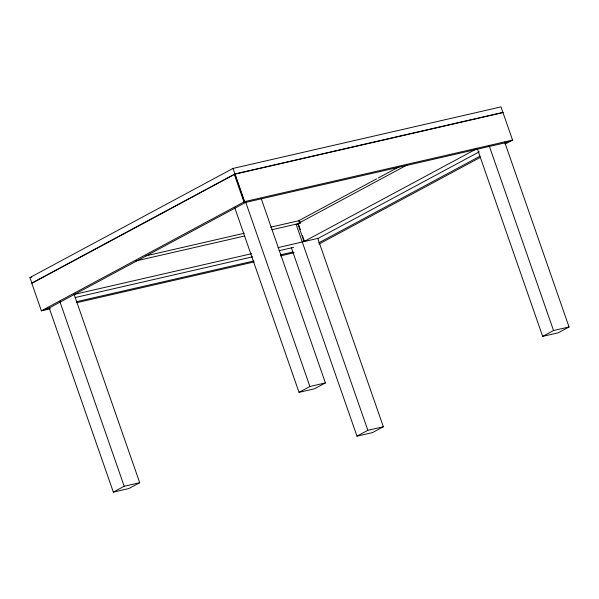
<?xml version="1.0" encoding="UTF-8"?>
<svg xmlns="http://www.w3.org/2000/svg" width="599" height="599" viewBox="0 0 599 599"><rect width="100%" height="100%" fill="white"/><g stroke="black" fill="none" stroke-linecap="round" stroke-linejoin="round"><path stroke-width="0.9" d="M502.988 112.605L235.003 174.144L31.942 283.26L29.95 277.547L233.011 168.431L500.996 106.884L512.557 140.084L505.129 144.052M245.028 202.747L243.943 201.968L41.383 310.814L49.163 307.998L245.028 202.747L235.377 175.043L234.291 174.264L31.74 283.11L41.383 310.814L50.458 308.71M376.606 178.861L299.245 220.432L300.151 223.03M378.254 177.978L398.829 166.919M476.37 148.941L304.03 241.554L297.808 223.689L406.961 165.039M296.73 224.505L298.28 223.674L300.354 229.627M479.282 151.809L318.428 238.245L278.101 247.604M318.773 242.827L480.069 156.152M319.035 244.048L480.42 157.327M49.215 308.006L113.331 492.116L124.203 486.268L139.709 482.712L74.059 294.191M234.606 207.336L299.028 392.33L309.9 386.49L325.407 382.926L261.291 198.816M139.709 482.712L128.837 488.552L113.331 492.116M325.407 382.926L314.527 388.773L299.028 392.33M291.331 247.642L356.974 436.162L367.853 430.314L383.353 426.758L317.71 238.237M477.328 148.739L542.672 336.376L553.543 330.536L569.05 326.972L504.628 141.978M383.353 426.758L372.481 432.598L356.974 436.162M569.05 326.972L558.178 332.819L542.672 336.376M502.913 112.38L234.726 173.972L244.37 201.676L245.455 202.462L504.785 142.899L512.557 140.084L244.37 201.676M29.95 277.547L31.769 277.127M145.954 255.833L244.227 233.258M270.613 227.201L298.819 220.724L299.904 221.503L300.511 223.232M297.808 223.689L299.612 223.277M135.307 261.104L244.564 236.013M271.879 229.739L298.804 223.554M74.149 294.438L251.692 253.669M75.107 297.568L252.658 256.791M279.059 250.726L293.63 247.38M76.44 301.716L253.871 260.962M280.257 254.904L293.001 251.977M76.822 302.652L254.096 261.943M280.459 255.885L294.094 252.756M489.121 145.542L553.543 330.536M298.819 220.724L299.725 223.322M302.428 235.587L304.502 241.539M296.071 224.183L367.853 430.314M245.785 202.38L309.9 386.49M233.011 168.431L235.003 174.144M234.291 174.264L243.943 201.968M59.78 301.282L124.203 486.268"/></g></svg>
